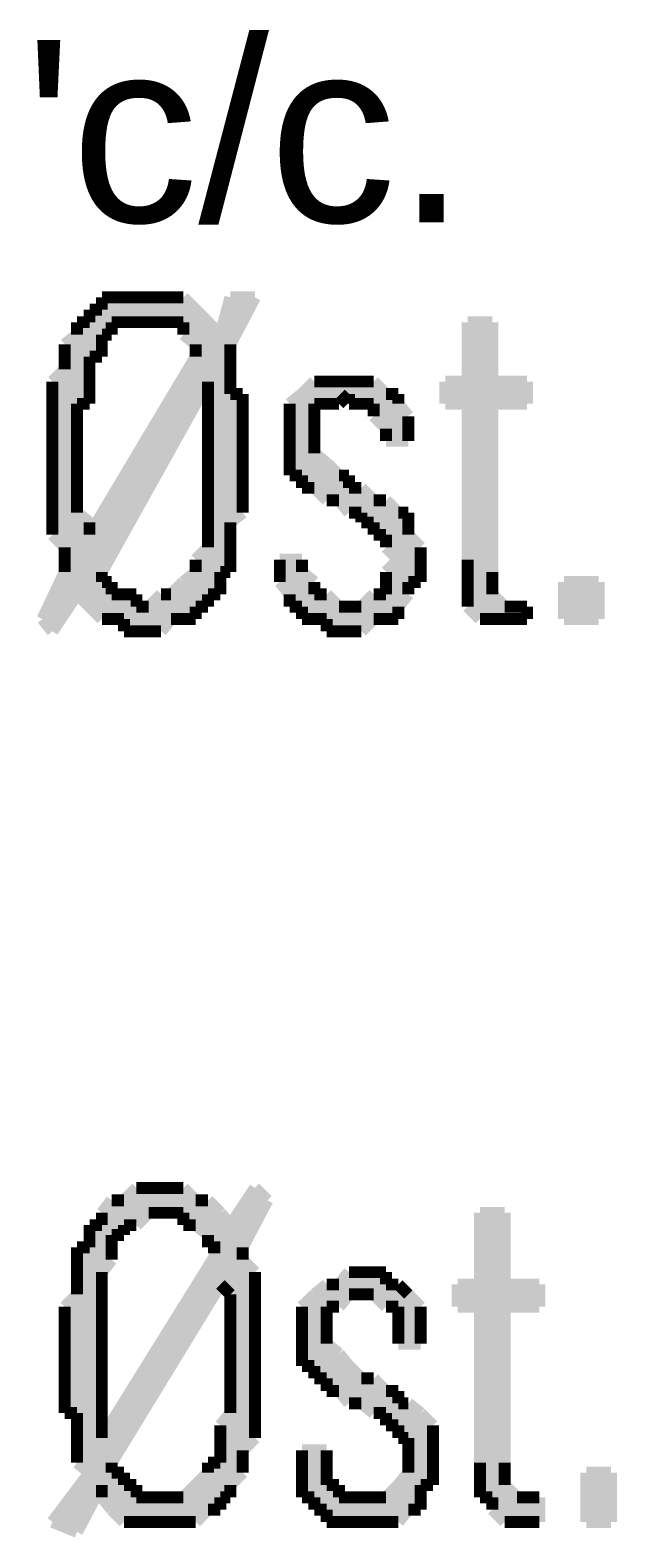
# Model space of a CAD drawing. Header units: millimetres. Extents: x 5 to 350, y 3 to 213.
# Drawn here: x 217.26 to 221.45, y 102.58 to 113.33 of the extents above; entities that cross this region are included whole.
import ezdxf

# ---------------------------------------------------------------- set-up
doc = ezdxf.new("R2010")
doc.units = ezdxf.units.MM
for name, color, linetype in [('H', 251, 'Continuous'), ('P', 255, 'Continuous'), ('T', 255, 'Continuous')]:
    doc.layers.add(name, color=color, linetype=linetype)
doc.styles.get("Standard").update_dxf_attribs({"font": 'arial.ttf'})

msp = doc.modelspace()

# ---------------------------------------------------------------- hatches: boundary and pattern name
at = {"layer": 'H', "linetype": 'Continuous'}
for points in [[(217.417, 109.044), (217.346, 109.132), (217.505, 109.467), (217.505, 109.643), (217.682, 109.732), (218.44, 111.002), (218.44, 111.09), (218.352, 111.16), (218.616, 111.16), (218.687, 111.425), (218.863, 111.425), (218.687, 111.09), (218.687, 110.913), (218.528, 110.825), (217.77, 109.467), (217.77, 109.396), (217.84, 109.396), (217.84, 109.308), (217.593, 109.308), (217.417, 109.044)], [(217.505, 109.643), (217.417, 109.732), (217.417, 110.825), (217.505, 110.913), (217.505, 111.09), (217.593, 111.16), (217.593, 111.248), (217.682, 111.248), (217.682, 111.337), (217.77, 111.337), (217.77, 111.425), (218.352, 111.425), (218.528, 111.248), (217.84, 111.248), (217.84, 111.16), (217.77, 111.16), (217.77, 111.002), (217.682, 111.002), (217.682, 110.666), (217.593, 110.666), (217.593, 109.89), (217.682, 109.82), (217.682, 109.732), (217.505, 109.643)], [(218.352, 111.16), (218.352, 111.248), (218.528, 111.248), (218.616, 111.16), (218.352, 111.16)], [(220.38, 109.22), (220.38, 110.666), (220.222, 110.666), (220.222, 110.825), (220.38, 110.825), (220.38, 111.248), (220.557, 111.248), (220.557, 110.825), (220.804, 110.825), (220.804, 110.666), (220.557, 110.666), (220.557, 109.308), (220.645, 109.22), (220.38, 109.22)], [(217.928, 109.044), (217.928, 109.132), (217.77, 109.132), (217.682, 109.22), (218.105, 109.22), (218.193, 109.308), (218.264, 109.308), (218.44, 109.467), (218.44, 109.555), (218.528, 109.643), (218.528, 110.825), (218.687, 110.913), (218.687, 110.737), (218.775, 110.737), (218.775, 109.89), (218.687, 109.82), (218.687, 109.467), (218.616, 109.467), (218.616, 109.308), (218.528, 109.308), (218.528, 109.22), (218.44, 109.22), (218.44, 109.132), (218.264, 109.132), (218.193, 109.044), (217.928, 109.044)], [(219.622, 109.22), (219.71, 109.308), (219.798, 109.308), (219.798, 109.467), (219.886, 109.555), (219.798, 109.643), (219.798, 109.732), (219.71, 109.732), (219.71, 109.82), (219.622, 109.82), (219.622, 109.89), (219.534, 109.89), (219.463, 109.978), (219.375, 109.978), (219.287, 110.067), (219.198, 110.067), (219.198, 110.155), (219.11, 110.155), (219.11, 110.666), (219.198, 110.737), (219.534, 110.737), (219.463, 110.666), (219.287, 110.666), (219.287, 110.314), (219.463, 110.155), (219.534, 110.155), (219.534, 110.067), (219.622, 110.067), (219.71, 109.978), (219.798, 109.978), (219.886, 109.89), (219.957, 109.89), (219.957, 109.732), (220.045, 109.643), (220.045, 109.396), (219.957, 109.396), (219.957, 109.308), (219.886, 109.22), (219.622, 109.22)], [(219.798, 110.402), (219.798, 110.49), (219.71, 110.578), (219.71, 110.666), (219.534, 110.666), (219.534, 110.737), (219.198, 110.737), (219.287, 110.825), (219.71, 110.825), (219.798, 110.737), (219.886, 110.737), (219.886, 110.666), (219.957, 110.578), (219.957, 110.402), (219.798, 110.402)], [(219.375, 109.044), (219.375, 109.132), (219.198, 109.132), (219.198, 109.22), (219.11, 109.22), (219.11, 109.308), (219.04, 109.396), (219.04, 109.555), (219.198, 109.555), (219.198, 109.467), (219.287, 109.396), (219.287, 109.308), (219.375, 109.308), (219.463, 109.22), (219.886, 109.22), (219.886, 109.132), (219.71, 109.132), (219.622, 109.044), (219.375, 109.044)], [(221.068, 109.132), (221.068, 109.396), (221.315, 109.396), (221.315, 109.132), (221.068, 109.132)], [(217.682, 109.22), (217.593, 109.308), (218.017, 109.308), (218.017, 109.22), (217.682, 109.22)], [(220.468, 109.132), (220.38, 109.22), (220.804, 109.22), (220.804, 109.132), (220.468, 109.132)], [(217.593, 102.623), (217.417, 102.694), (217.682, 103.046), (217.593, 103.117), (217.593, 103.205), (217.77, 103.293), (218.616, 104.652), (218.528, 104.652), (218.528, 104.74), (218.687, 104.81), (218.863, 105.075), (218.952, 104.987), (218.775, 104.652), (218.775, 104.563), (218.863, 104.475), (218.616, 104.387), (217.84, 103.117), (217.84, 103.046), (217.928, 103.046), (217.928, 102.958), (217.77, 102.958), (217.593, 102.623)], [(217.593, 103.205), (217.593, 103.47), (217.505, 103.47), (217.505, 104.228), (217.593, 104.316), (217.593, 104.652), (217.682, 104.652), (217.682, 104.81), (217.77, 104.81), (217.77, 104.898), (217.84, 104.987), (217.928, 104.987), (218.017, 105.075), (218.352, 105.075), (218.44, 104.987), (218.528, 104.987), (218.616, 104.898), (218.105, 104.898), (218.017, 104.81), (217.928, 104.81), (217.928, 104.74), (217.84, 104.74), (217.84, 104.563), (217.77, 104.475), (217.77, 103.293), (217.593, 103.205)], [(218.528, 104.74), (218.44, 104.81), (218.352, 104.81), (218.352, 104.898), (218.616, 104.898), (218.687, 104.81), (218.528, 104.74)], [(220.557, 102.782), (220.557, 102.87), (220.468, 102.87), (220.468, 104.228), (220.31, 104.228), (220.31, 104.387), (220.468, 104.387), (220.468, 104.898), (220.645, 104.898), (220.645, 104.387), (220.892, 104.387), (220.892, 104.228), (220.645, 104.228), (220.645, 102.958), (220.733, 102.87), (220.804, 102.87), (220.557, 102.782)], [(217.928, 102.694), (217.77, 102.87), (218.352, 102.87), (218.528, 103.046), (218.528, 103.117), (218.616, 103.117), (218.616, 103.382), (218.687, 103.47), (218.687, 104.316), (218.616, 104.387), (218.863, 104.475), (218.863, 103.293), (218.775, 103.205), (218.775, 103.046), (218.687, 102.958), (218.687, 102.87), (218.616, 102.87), (218.616, 102.782), (218.528, 102.782), (218.44, 102.694), (217.928, 102.694)], [(219.886, 103.964), (219.886, 104.228), (219.798, 104.228), (219.71, 104.316), (219.287, 104.316), (219.375, 104.387), (219.463, 104.387), (219.534, 104.475), (219.798, 104.475), (219.798, 104.387), (219.886, 104.387), (220.045, 104.228), (220.045, 103.964), (219.886, 103.964)], [(220.045, 102.782), (219.622, 102.87), (219.798, 102.87), (219.957, 103.046), (219.957, 103.293), (219.886, 103.293), (219.886, 103.382), (219.798, 103.382), (219.798, 103.47), (219.71, 103.47), (219.622, 103.54), (219.534, 103.54), (219.463, 103.628), (219.375, 103.628), (219.375, 103.717), (219.287, 103.717), (219.287, 103.805), (219.198, 103.805), (219.198, 104.228), (219.287, 104.316), (219.534, 104.316), (219.463, 104.228), (219.375, 104.228), (219.375, 103.964), (219.622, 103.717), (219.71, 103.717), (219.798, 103.628), (219.886, 103.628), (219.886, 103.54), (219.957, 103.54), (220.133, 103.382), (220.133, 102.958), (220.045, 102.958), (220.045, 102.782)], [(219.375, 102.694), (219.375, 102.782), (219.287, 102.782), (219.287, 102.87), (219.198, 102.87), (219.198, 103.205), (219.375, 103.205), (219.375, 102.958), (219.463, 102.958), (219.463, 102.87), (219.622, 102.87), (220.045, 102.782), (219.957, 102.782), (219.886, 102.694), (219.375, 102.694)], [(221.227, 102.694), (221.227, 103.046), (221.403, 103.046), (221.403, 102.694), (221.227, 102.694)], [(217.77, 102.87), (217.77, 102.958), (218.017, 102.958), (218.017, 102.87), (217.77, 102.87)], [(220.645, 102.694), (220.557, 102.782), (220.804, 102.87), (220.892, 102.87), (220.892, 102.694), (220.645, 102.694)]]:
    msp.add_hatch(color=256, dxfattribs=at).paths.add_polyline_path(points)

# ---------------------------------------------------------------- linework, layer by layer
at = {"layer": 'P', "const_width": 0.085}
for points in [[(217.77, 111.337), (217.682, 111.337)], [(217.682, 111.337), (217.682, 111.248)], [(217.84, 111.425), (217.77, 111.425)], [(217.77, 111.425), (217.77, 111.337)], [(217.928, 111.425), (217.84, 111.425)], [(218.017, 111.425), (217.928, 111.425)], [(218.105, 111.425), (218.017, 111.425)], [(218.193, 111.425), (218.105, 111.425)], [(218.264, 111.425), (218.193, 111.425)], [(218.193, 111.425), (218.193, 111.425)], [(218.352, 111.425), (218.264, 111.425)], [(218.44, 111.337), (218.352, 111.425)], [(218.528, 111.248), (218.44, 111.337)], [(218.687, 111.425), (218.616, 111.16)], [(218.687, 111.09), (218.863, 111.425)], [(218.863, 111.425), (218.687, 111.425)], [(217.682, 111.248), (217.593, 111.248)], [(217.593, 111.248), (217.593, 111.16)], [(217.84, 111.16), (217.84, 111.248)], [(217.84, 111.248), (217.928, 111.248)], [(217.928, 111.248), (218.017, 111.248)], [(218.017, 111.248), (218.105, 111.248)], [(218.528, 111.248), (218.105, 111.248)], [(218.105, 111.248), (218.193, 111.248)], [(218.105, 111.248), (218.528, 111.248)], [(218.193, 111.248), (218.264, 111.248)], [(218.264, 111.248), (218.352, 111.248)], [(218.352, 111.248), (218.352, 111.16)], [(218.616, 111.16), (218.528, 111.248)], [(218.528, 111.248), (218.528, 111.248)], [(220.557, 111.248), (220.38, 111.248)], [(220.38, 111.248), (220.38, 110.825)], [(220.557, 110.825), (220.557, 111.248)], [(217.593, 111.16), (217.505, 111.09)], [(217.77, 111.09), (217.77, 111.16)], [(217.77, 111.16), (217.84, 111.16)], [(218.352, 111.16), (218.616, 111.16)], [(218.616, 111.16), (218.352, 111.16)], [(218.352, 111.16), (218.44, 111.09)], [(217.505, 111.09), (217.505, 111.002)], [(217.77, 111.002), (217.77, 111.09)], [(218.44, 111.09), (218.44, 111.002)], [(218.687, 111.002), (218.687, 111.09)], [(217.505, 110.913), (217.417, 110.825)], [(217.505, 111.002), (217.505, 110.913)], [(218.44, 111.002), (217.682, 109.732)], [(217.682, 110.913), (217.682, 111.002)], [(217.682, 111.002), (217.77, 111.002)], [(217.682, 110.825), (217.682, 110.913)], [(218.687, 110.913), (218.528, 110.825)], [(218.528, 110.825), (218.687, 110.913)], [(218.687, 110.913), (218.687, 111.002)], [(218.687, 110.825), (218.687, 110.913)], [(217.417, 110.825), (217.417, 110.737)], [(217.682, 110.737), (217.682, 110.825)], [(217.77, 109.467), (218.528, 110.825)], [(218.528, 110.825), (218.528, 110.737)], [(218.687, 110.737), (218.687, 110.825)], [(219.287, 110.825), (219.198, 110.737)], [(219.375, 110.825), (219.287, 110.825)], [(219.463, 110.825), (219.375, 110.825)], [(219.534, 110.825), (219.463, 110.825)], [(219.622, 110.825), (219.534, 110.825)], [(219.534, 110.825), (219.534, 110.825)], [(219.71, 110.825), (219.622, 110.825)], [(219.798, 110.737), (219.71, 110.825)], [(220.38, 110.825), (220.222, 110.825)], [(220.222, 110.825), (220.222, 110.666)], [(220.804, 110.825), (220.557, 110.825)], [(220.804, 110.666), (220.804, 110.825)], [(217.417, 110.737), (217.417, 110.666)], [(217.682, 110.666), (217.682, 110.737)], [(218.528, 110.737), (218.528, 110.666)], [(218.775, 110.737), (218.687, 110.737)], [(218.775, 110.666), (218.775, 110.737)], [(219.198, 110.737), (219.11, 110.666)], [(219.534, 110.737), (219.198, 110.737)], [(219.198, 110.737), (219.534, 110.737)], [(219.463, 110.666), (219.534, 110.737)], [(219.534, 110.737), (219.534, 110.666)], [(219.886, 110.737), (219.798, 110.737)], [(219.886, 110.666), (219.886, 110.737)], [(217.417, 110.666), (217.417, 110.578)], [(217.417, 110.578), (217.417, 110.49)], [(217.593, 110.578), (217.593, 110.666)], [(217.593, 110.666), (217.682, 110.666)], [(217.593, 110.49), (217.593, 110.578)], [(218.528, 110.666), (218.528, 110.578)], [(218.528, 110.578), (218.528, 110.49)], [(218.775, 110.578), (218.775, 110.666)], [(218.775, 110.49), (218.775, 110.578)], [(219.11, 110.666), (219.11, 110.578)], [(219.11, 110.578), (219.11, 110.49)], [(219.287, 110.578), (219.287, 110.666)], [(219.287, 110.666), (219.375, 110.666)], [(219.287, 110.49), (219.287, 110.578)], [(219.375, 110.666), (219.463, 110.666)], [(219.534, 110.666), (219.622, 110.666)], [(219.622, 110.666), (219.71, 110.666)], [(219.71, 110.666), (219.71, 110.578)], [(219.71, 110.578), (219.798, 110.49)], [(219.957, 110.578), (219.886, 110.666)], [(219.957, 110.49), (219.957, 110.578)], [(220.222, 110.666), (220.38, 110.666)], [(220.38, 110.666), (220.38, 109.555)], [(220.557, 109.467), (220.557, 110.666)], [(220.557, 110.666), (220.804, 110.666)], [(217.417, 110.49), (217.417, 110.402)], [(217.593, 110.402), (217.593, 110.49)], [(218.528, 110.49), (218.528, 110.402)], [(218.775, 110.402), (218.775, 110.49)], [(219.11, 110.49), (219.11, 110.402)], [(219.287, 110.402), (219.287, 110.49)], [(219.798, 110.49), (219.798, 110.402)], [(219.957, 110.402), (219.957, 110.49)], [(217.417, 110.402), (217.417, 110.314)], [(217.593, 110.314), (217.593, 110.402)], [(218.528, 110.402), (218.528, 110.314)], [(218.775, 110.314), (218.775, 110.402)], [(219.11, 110.402), (219.11, 110.314)], [(219.287, 110.314), (219.287, 110.402)], [(219.798, 110.402), (219.957, 110.402)], [(217.417, 110.314), (217.417, 110.243)], [(217.593, 110.243), (217.593, 110.314)], [(218.528, 110.314), (218.528, 110.243)], [(218.775, 110.243), (218.775, 110.314)], [(219.11, 110.314), (219.11, 110.243)], [(219.375, 110.243), (219.287, 110.314)], [(217.417, 110.243), (217.417, 110.155)], [(217.417, 110.155), (217.417, 110.067)], [(217.593, 110.155), (217.593, 110.243)], [(217.593, 110.067), (217.593, 110.155)], [(218.528, 110.243), (218.528, 110.155)], [(218.528, 110.155), (218.528, 110.067)], [(218.775, 110.155), (218.775, 110.243)], [(218.775, 110.067), (218.775, 110.155)], [(219.11, 110.243), (219.11, 110.155)], [(219.11, 110.155), (219.198, 110.155)], [(219.198, 110.155), (219.198, 110.067)], [(219.463, 110.155), (219.375, 110.243)], [(219.534, 110.155), (219.463, 110.155)], [(219.534, 110.067), (219.534, 110.155)], [(217.417, 110.067), (217.417, 109.978)], [(217.593, 109.978), (217.593, 110.067)], [(218.528, 110.067), (218.528, 109.978)], [(218.775, 109.978), (218.775, 110.067)], [(219.198, 110.067), (219.287, 110.067)], [(219.287, 110.067), (219.375, 109.978)], [(219.622, 110.067), (219.534, 110.067)], [(219.71, 109.978), (219.622, 110.067)], [(217.417, 109.978), (217.417, 109.89)], [(217.593, 109.89), (217.593, 109.978)], [(218.528, 109.978), (218.528, 109.89)], [(218.775, 109.89), (218.775, 109.978)], [(219.375, 109.978), (219.463, 109.978)], [(219.463, 109.978), (219.534, 109.89)], [(219.798, 109.978), (219.71, 109.978)], [(219.886, 109.89), (219.798, 109.978)], [(217.417, 109.89), (217.417, 109.82)], [(217.682, 109.82), (217.593, 109.89)], [(218.528, 109.89), (218.528, 109.82)], [(218.687, 109.82), (218.775, 109.89)], [(219.534, 109.89), (219.622, 109.89)], [(219.622, 109.89), (219.622, 109.82)], [(219.957, 109.89), (219.886, 109.89)], [(219.957, 109.82), (219.957, 109.89)], [(217.417, 109.82), (217.417, 109.732)], [(217.417, 109.732), (217.505, 109.643)], [(217.682, 109.732), (217.505, 109.643)], [(217.505, 109.643), (217.682, 109.732)], [(217.682, 109.732), (217.682, 109.82)], [(218.528, 109.82), (218.528, 109.732)], [(218.528, 109.732), (218.528, 109.643)], [(218.687, 109.732), (218.687, 109.82)], [(218.687, 109.643), (218.687, 109.732)], [(219.622, 109.82), (219.71, 109.82)], [(219.71, 109.82), (219.71, 109.732)], [(219.71, 109.732), (219.798, 109.732)], [(219.798, 109.732), (219.798, 109.643)], [(219.957, 109.732), (219.957, 109.82)], [(220.045, 109.643), (219.957, 109.732)], [(217.505, 109.643), (217.505, 109.555)], [(218.528, 109.643), (218.44, 109.555)], [(218.687, 109.555), (218.687, 109.643)], [(219.798, 109.643), (219.886, 109.555)], [(220.045, 109.555), (220.045, 109.643)], [(217.505, 109.555), (217.505, 109.467)], [(218.44, 109.555), (218.44, 109.467)], [(218.687, 109.467), (218.687, 109.555)], [(219.198, 109.555), (219.04, 109.555)], [(219.04, 109.555), (219.04, 109.467)], [(219.198, 109.467), (219.198, 109.555)], [(219.886, 109.555), (219.798, 109.467)], [(220.045, 109.467), (220.045, 109.555)], [(220.38, 109.555), (220.38, 109.467)], [(217.505, 109.467), (217.346, 109.132)], [(217.77, 109.396), (217.77, 109.467)], [(217.84, 109.396), (217.77, 109.396)], [(217.84, 109.308), (217.84, 109.396)], [(218.352, 109.396), (218.264, 109.308)], [(218.44, 109.467), (218.352, 109.396)], [(218.616, 109.396), (218.616, 109.467)], [(218.616, 109.467), (218.687, 109.467)], [(218.616, 109.308), (218.616, 109.396)], [(219.04, 109.467), (219.04, 109.396)], [(219.04, 109.396), (219.11, 109.308)], [(219.287, 109.396), (219.198, 109.467)], [(219.198, 109.467), (219.198, 109.467)], [(219.287, 109.308), (219.287, 109.396)], [(219.798, 109.467), (219.798, 109.396)], [(219.798, 109.396), (219.798, 109.308)], [(219.957, 109.308), (219.957, 109.396)], [(219.957, 109.396), (220.045, 109.396)], [(220.045, 109.396), (220.045, 109.467)], [(220.38, 109.467), (220.38, 109.396)], [(220.38, 109.396), (220.38, 109.308)], [(220.557, 109.396), (220.557, 109.467)], [(220.557, 109.308), (220.557, 109.396)], [(221.068, 109.132), (221.068, 109.396)], [(221.068, 109.396), (221.315, 109.396)], [(221.315, 109.396), (221.315, 109.132)], [(217.417, 109.044), (217.593, 109.308)], [(217.84, 109.308), (217.593, 109.308)], [(217.593, 109.308), (217.682, 109.22)], [(217.593, 109.308), (217.84, 109.308)], [(217.928, 109.308), (217.84, 109.308)], [(218.017, 109.308), (217.928, 109.308)], [(218.017, 109.22), (218.017, 109.308)], [(218.193, 109.308), (218.105, 109.22)], [(218.264, 109.308), (218.193, 109.308)], [(218.528, 109.22), (218.528, 109.308)], [(218.528, 109.308), (218.616, 109.308)], [(219.11, 109.308), (219.11, 109.22)], [(219.375, 109.308), (219.287, 109.308)], [(219.463, 109.22), (219.375, 109.308)], [(219.71, 109.308), (219.622, 109.22)], [(219.798, 109.308), (219.71, 109.308)], [(219.886, 109.22), (219.957, 109.308)], [(220.38, 109.308), (220.38, 109.22)], [(220.645, 109.22), (220.557, 109.308)], [(217.682, 109.22), (218.105, 109.22)], [(218.105, 109.22), (217.682, 109.22)], [(217.682, 109.22), (217.77, 109.132)], [(218.105, 109.22), (218.017, 109.22)], [(218.44, 109.132), (218.44, 109.22)], [(218.44, 109.22), (218.528, 109.22)], [(219.11, 109.22), (219.198, 109.22)], [(219.198, 109.22), (219.198, 109.132)], [(219.534, 109.22), (219.463, 109.22)], [(219.886, 109.22), (219.534, 109.22)], [(219.622, 109.22), (219.534, 109.22)], [(219.534, 109.22), (219.886, 109.22)], [(219.886, 109.132), (219.886, 109.22)], [(220.733, 109.22), (220.38, 109.22)], [(220.38, 109.22), (220.468, 109.132)], [(220.38, 109.22), (220.733, 109.22)], [(220.733, 109.22), (220.645, 109.22)], [(220.804, 109.22), (220.733, 109.22)], [(220.804, 109.132), (220.804, 109.22)], [(217.346, 109.132), (217.417, 109.044)], [(217.77, 109.132), (217.84, 109.132)], [(217.84, 109.132), (217.928, 109.132)], [(217.928, 109.132), (217.928, 109.044)], [(218.193, 109.044), (218.264, 109.132)], [(218.264, 109.132), (218.352, 109.132)], [(218.352, 109.132), (218.44, 109.132)], [(219.198, 109.132), (219.287, 109.132)], [(219.287, 109.132), (219.375, 109.132)], [(219.375, 109.132), (219.375, 109.044)], [(219.622, 109.044), (219.71, 109.132)], [(219.71, 109.132), (219.798, 109.132)], [(219.798, 109.132), (219.886, 109.132)], [(220.468, 109.132), (220.557, 109.132)], [(220.557, 109.132), (220.645, 109.132)], [(220.645, 109.132), (220.733, 109.132)], [(220.733, 109.132), (220.804, 109.132)], [(221.315, 109.132), (221.068, 109.132)], [(221.068, 109.132), (221.068, 109.132)], [(217.928, 109.044), (218.017, 109.044)], [(218.017, 109.044), (218.105, 109.044)], [(218.105, 109.044), (218.193, 109.044)], [(219.375, 109.044), (219.463, 109.044)], [(219.463, 109.044), (219.534, 109.044)], [(219.534, 109.044), (219.622, 109.044)], [(217.84, 104.987), (217.77, 104.898)], [(217.928, 104.987), (217.84, 104.987)], [(218.017, 105.075), (217.928, 104.987)], [(218.105, 105.075), (218.017, 105.075)], [(218.193, 105.075), (218.105, 105.075)], [(218.264, 105.075), (218.193, 105.075)], [(218.352, 105.075), (218.264, 105.075)], [(218.44, 104.987), (218.352, 105.075)], [(218.528, 104.987), (218.44, 104.987)], [(218.616, 104.898), (218.528, 104.987)], [(218.863, 105.075), (218.687, 104.81)], [(218.775, 104.652), (218.952, 104.987)], [(218.952, 104.987), (218.863, 105.075)], [(217.77, 104.898), (217.77, 104.81)], [(218.017, 104.81), (218.105, 104.898)], [(218.105, 104.898), (218.193, 104.898)], [(218.616, 104.898), (218.193, 104.898)], [(218.193, 104.898), (218.264, 104.898)], [(218.193, 104.898), (218.616, 104.898)], [(218.264, 104.898), (218.352, 104.898)], [(218.352, 104.898), (218.352, 104.81)], [(218.687, 104.81), (218.616, 104.898)], [(220.645, 104.898), (220.468, 104.898)], [(220.468, 104.898), (220.468, 104.387)], [(220.645, 104.387), (220.645, 104.898)], [(217.77, 104.81), (217.682, 104.81)], [(217.682, 104.81), (217.682, 104.74)], [(217.928, 104.74), (217.928, 104.81)], [(217.928, 104.81), (218.017, 104.81)], [(218.352, 104.81), (218.44, 104.81)], [(218.44, 104.81), (218.528, 104.74)], [(218.528, 104.74), (218.687, 104.81)], [(218.687, 104.81), (218.528, 104.74)], [(218.687, 104.81), (218.687, 104.81)], [(217.682, 104.74), (217.682, 104.652)], [(217.84, 104.652), (217.84, 104.74)], [(217.84, 104.74), (217.928, 104.74)], [(218.528, 104.74), (218.528, 104.652)], [(217.682, 104.652), (217.593, 104.652)], [(217.593, 104.652), (217.593, 104.563)], [(217.593, 104.563), (217.593, 104.475)], [(218.616, 104.652), (217.77, 103.293)], [(217.77, 104.475), (217.84, 104.563)], [(217.84, 104.563), (217.84, 104.652)], [(218.528, 104.652), (218.616, 104.652)], [(218.775, 104.563), (218.775, 104.652)], [(218.863, 104.475), (218.775, 104.563)], [(217.593, 104.475), (217.593, 104.387)], [(217.77, 104.387), (217.77, 104.475)], [(218.863, 104.475), (218.616, 104.387)], [(218.616, 104.387), (218.863, 104.475)], [(218.863, 104.387), (218.863, 104.475)], [(219.534, 104.475), (219.463, 104.387)], [(219.622, 104.475), (219.534, 104.475)], [(219.71, 104.475), (219.622, 104.475)], [(219.798, 104.475), (219.71, 104.475)], [(219.798, 104.387), (219.798, 104.475)], [(217.593, 104.387), (217.593, 104.316)], [(217.77, 104.316), (217.77, 104.387)], [(217.84, 103.117), (218.616, 104.387)], [(218.616, 104.387), (218.687, 104.316)], [(218.863, 104.316), (218.863, 104.387)], [(218.863, 104.387), (218.863, 104.387)], [(219.375, 104.387), (219.287, 104.316)], [(219.463, 104.387), (219.375, 104.387)], [(219.886, 104.387), (219.798, 104.387)], [(219.957, 104.316), (219.886, 104.387)], [(220.468, 104.387), (220.31, 104.387)], [(220.31, 104.387), (220.31, 104.228)], [(220.892, 104.387), (220.645, 104.387)], [(220.892, 104.228), (220.892, 104.387)], [(217.593, 104.316), (217.505, 104.228)], [(217.77, 104.228), (217.77, 104.316)], [(218.687, 104.316), (218.687, 104.228)], [(218.863, 104.228), (218.863, 104.316)], [(219.287, 104.316), (219.198, 104.228)], [(219.622, 104.316), (219.287, 104.316)], [(219.287, 104.316), (219.622, 104.316)], [(219.463, 104.228), (219.534, 104.316)], [(219.534, 104.316), (219.622, 104.316)], [(219.622, 104.316), (219.71, 104.316)], [(219.71, 104.316), (219.798, 104.228)], [(220.045, 104.228), (219.957, 104.316)], [(217.505, 104.228), (217.505, 104.14)], [(217.505, 104.14), (217.505, 104.052)], [(217.77, 104.14), (217.77, 104.228)], [(217.77, 104.052), (217.77, 104.14)], [(218.687, 104.228), (218.687, 104.14)], [(218.687, 104.14), (218.687, 104.052)], [(218.863, 104.14), (218.863, 104.228)], [(218.863, 104.052), (218.863, 104.14)], [(219.198, 104.228), (219.198, 104.14)], [(219.198, 104.14), (219.198, 104.052)], [(219.375, 104.14), (219.375, 104.228)], [(219.375, 104.228), (219.463, 104.228)], [(219.375, 104.052), (219.375, 104.14)], [(219.798, 104.228), (219.886, 104.228)], [(219.886, 104.228), (219.886, 104.14)], [(219.886, 104.14), (219.886, 104.052)], [(220.045, 104.14), (220.045, 104.228)], [(220.045, 104.052), (220.045, 104.14)], [(220.31, 104.228), (220.468, 104.228)], [(220.468, 104.228), (220.468, 103.117)], [(220.645, 103.117), (220.645, 104.228)], [(220.645, 104.228), (220.892, 104.228)], [(217.505, 104.052), (217.505, 103.964)], [(217.77, 103.964), (217.77, 104.052)], [(218.687, 104.052), (218.687, 103.964)], [(218.863, 103.964), (218.863, 104.052)], [(219.198, 104.052), (219.198, 103.964)], [(219.375, 103.964), (219.375, 104.052)], [(219.886, 104.052), (219.886, 103.964)], [(220.045, 103.964), (220.045, 104.052)], [(217.505, 103.964), (217.505, 103.893)], [(217.77, 103.893), (217.77, 103.964)], [(218.687, 103.964), (218.687, 103.893)], [(218.863, 103.893), (218.863, 103.964)], [(219.198, 103.964), (219.198, 103.893)], [(219.463, 103.893), (219.375, 103.964)], [(219.886, 103.964), (220.045, 103.964)], [(217.505, 103.893), (217.505, 103.805)], [(217.505, 103.805), (217.505, 103.717)], [(217.77, 103.805), (217.77, 103.893)], [(217.77, 103.717), (217.77, 103.805)], [(218.687, 103.893), (218.687, 103.805)], [(218.687, 103.805), (218.687, 103.717)], [(218.863, 103.805), (218.863, 103.893)], [(218.863, 103.717), (218.863, 103.805)], [(219.198, 103.893), (219.198, 103.805)], [(219.198, 103.805), (219.287, 103.805)], [(219.287, 103.805), (219.287, 103.717)], [(219.534, 103.805), (219.463, 103.893)], [(219.622, 103.717), (219.534, 103.805)], [(217.505, 103.717), (217.505, 103.628)], [(217.77, 103.628), (217.77, 103.717)], [(218.687, 103.717), (218.687, 103.628)], [(218.863, 103.628), (218.863, 103.717)], [(219.287, 103.717), (219.375, 103.717)], [(219.375, 103.717), (219.375, 103.628)], [(219.71, 103.717), (219.622, 103.717)], [(219.798, 103.628), (219.71, 103.717)], [(217.505, 103.628), (217.505, 103.54)], [(217.77, 103.54), (217.77, 103.628)], [(218.687, 103.628), (218.687, 103.54)], [(218.863, 103.54), (218.863, 103.628)], [(219.375, 103.628), (219.463, 103.628)], [(219.463, 103.628), (219.534, 103.54)], [(219.886, 103.628), (219.798, 103.628)], [(219.886, 103.54), (219.886, 103.628)], [(217.505, 103.54), (217.505, 103.47)], [(217.77, 103.47), (217.77, 103.54)], [(218.687, 103.54), (218.687, 103.47)], [(218.863, 103.47), (218.863, 103.54)], [(219.534, 103.54), (219.622, 103.54)], [(219.622, 103.54), (219.71, 103.47)], [(219.957, 103.54), (219.886, 103.54)], [(220.045, 103.47), (219.957, 103.54)], [(217.505, 103.47), (217.593, 103.47)], [(217.593, 103.47), (217.593, 103.382)], [(217.593, 103.382), (217.593, 103.293)], [(217.77, 103.382), (217.77, 103.47)], [(217.77, 103.293), (217.77, 103.382)], [(218.687, 103.47), (218.616, 103.382)], [(218.616, 103.382), (218.616, 103.293)], [(218.863, 103.382), (218.863, 103.47)], [(218.863, 103.293), (218.863, 103.382)], [(219.71, 103.47), (219.798, 103.47)], [(219.798, 103.47), (219.798, 103.382)], [(219.798, 103.382), (219.886, 103.382)], [(219.886, 103.382), (219.886, 103.293)], [(220.133, 103.382), (220.045, 103.47)], [(220.133, 103.293), (220.133, 103.382)], [(217.77, 103.293), (217.593, 103.205)], [(217.593, 103.293), (217.593, 103.205)], [(217.593, 103.205), (217.77, 103.293)], [(218.616, 103.293), (218.616, 103.205)], [(218.775, 103.205), (218.863, 103.293)], [(219.886, 103.293), (219.957, 103.293)], [(219.957, 103.293), (219.957, 103.205)], [(220.133, 103.205), (220.133, 103.293)], [(217.593, 103.205), (217.593, 103.117)], [(218.616, 103.205), (218.616, 103.117)], [(218.775, 103.117), (218.775, 103.205)], [(219.375, 103.205), (219.198, 103.205)], [(219.198, 103.205), (219.198, 103.117)], [(219.375, 103.117), (219.375, 103.205)], [(219.957, 103.205), (219.957, 103.117)], [(220.133, 103.117), (220.133, 103.205)], [(217.593, 103.117), (217.682, 103.046)], [(217.84, 103.046), (217.84, 103.117)], [(218.616, 103.117), (218.528, 103.117)], [(218.528, 103.117), (218.528, 103.046)], [(218.775, 103.046), (218.775, 103.117)], [(219.198, 103.117), (219.198, 103.046)], [(219.375, 103.046), (219.375, 103.117)], [(219.957, 103.117), (219.957, 103.046)], [(220.133, 103.046), (220.133, 103.117)], [(220.468, 103.117), (220.468, 103.046)], [(220.645, 103.046), (220.645, 103.117)], [(217.682, 103.046), (217.417, 102.694)], [(217.593, 102.623), (217.77, 102.958)], [(218.017, 102.958), (217.77, 102.958)], [(217.77, 102.958), (217.77, 102.87)], [(217.77, 102.958), (218.017, 102.958)], [(217.928, 103.046), (217.84, 103.046)], [(217.928, 102.958), (217.928, 103.046)], [(218.017, 102.958), (217.928, 102.958)], [(218.017, 102.87), (218.017, 102.958)], [(218.44, 102.958), (218.352, 102.87)], [(218.528, 103.046), (218.44, 102.958)], [(218.687, 102.958), (218.775, 103.046)], [(218.687, 102.87), (218.687, 102.958)], [(219.198, 103.046), (219.198, 102.958)], [(219.198, 102.958), (219.198, 102.87)], [(219.375, 102.958), (219.375, 103.046)], [(219.463, 102.958), (219.375, 102.958)], [(219.463, 102.87), (219.463, 102.958)], [(219.886, 102.958), (219.798, 102.87)], [(219.957, 103.046), (219.886, 102.958)], [(220.045, 102.87), (220.045, 102.958)], [(220.045, 102.958), (220.133, 102.958)], [(220.133, 102.958), (220.133, 103.046)], [(220.468, 103.046), (220.468, 102.958)], [(220.468, 102.958), (220.468, 102.87)], [(220.645, 102.958), (220.645, 103.046)], [(220.733, 102.87), (220.645, 102.958)], [(221.227, 102.694), (221.227, 103.046)], [(221.227, 103.046), (221.403, 103.046)], [(221.403, 103.046), (221.403, 102.694)], [(217.77, 102.87), (218.193, 102.87)], [(218.193, 102.87), (217.77, 102.87)], [(217.77, 102.87), (217.84, 102.782)], [(218.105, 102.87), (218.017, 102.87)], [(218.193, 102.87), (218.105, 102.87)], [(218.264, 102.87), (218.193, 102.87)], [(218.352, 102.87), (218.264, 102.87)], [(218.616, 102.782), (218.616, 102.87)], [(218.616, 102.87), (218.687, 102.87)], [(219.198, 102.87), (219.287, 102.87)], [(219.287, 102.87), (219.287, 102.782)], [(219.534, 102.87), (219.463, 102.87)], [(219.622, 102.87), (219.534, 102.87)], [(220.045, 102.782), (219.622, 102.87)], [(219.71, 102.87), (219.622, 102.87)], [(219.622, 102.87), (220.045, 102.782)], [(219.798, 102.87), (219.71, 102.87)], [(220.045, 102.782), (220.045, 102.87)], [(220.468, 102.87), (220.557, 102.87)], [(220.804, 102.87), (220.557, 102.782)], [(220.557, 102.87), (220.557, 102.782)], [(220.557, 102.782), (220.804, 102.87)], [(220.804, 102.87), (220.733, 102.87)], [(220.892, 102.87), (220.804, 102.87)], [(220.892, 102.694), (220.892, 102.87)], [(217.84, 102.782), (217.928, 102.694)], [(218.44, 102.694), (218.528, 102.782)], [(218.528, 102.782), (218.616, 102.782)], [(219.287, 102.782), (219.375, 102.782)], [(219.375, 102.782), (219.375, 102.694)], [(219.886, 102.694), (219.957, 102.782)], [(219.957, 102.782), (220.045, 102.782)], [(220.557, 102.782), (220.645, 102.694)], [(217.417, 102.694), (217.593, 102.623)], [(217.928, 102.694), (218.017, 102.694)], [(218.017, 102.694), (218.105, 102.694)], [(218.105, 102.694), (218.193, 102.694)], [(218.193, 102.694), (218.264, 102.694)], [(218.264, 102.694), (218.352, 102.694)], [(218.352, 102.694), (218.44, 102.694)], [(219.375, 102.694), (219.463, 102.694)], [(219.463, 102.694), (219.534, 102.694)], [(219.534, 102.694), (219.622, 102.694)], [(219.622, 102.694), (219.71, 102.694)], [(219.71, 102.694), (219.798, 102.694)], [(219.798, 102.694), (219.886, 102.694)], [(220.645, 102.694), (220.733, 102.694)], [(220.733, 102.694), (220.804, 102.694)], [(220.804, 102.694), (220.892, 102.694)], [(221.403, 102.694), (221.227, 102.694)], [(221.227, 102.694), (221.227, 102.694)]]:
    msp.add_lwpolyline(points, dxfattribs=at)

# ---------------------------------------------------------------- texts
at = {"layer": 'T', "insert": (208.1, 111.7), "char_height": 1.3, "attachment_point": 7}
msp.add_mtext('{\\fArial|b0|i0|c0|p18;8mmØ@ 5"c/c.}', dxfattribs=at)

doc.saveas('drawing.dxf')
